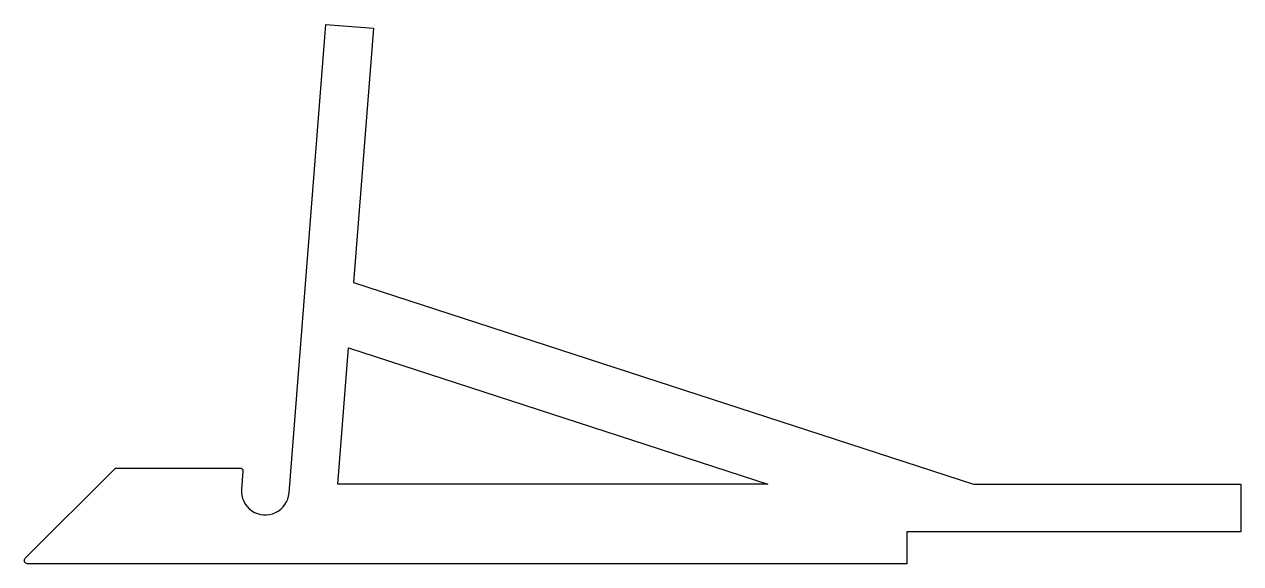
# Model space of a CAD drawing. Extents: x 741.8 to 818.3, y 504.1 to 538.
import ezdxf

# ---------------------------------------------------------------- set-up
doc = ezdxf.new("R2010")
doc.units = 0
doc.layers.get('0').update_dxf_attribs({"linetype": 'CONTINUOUS'})

msp = doc.modelspace()

# ---------------------------------------------------------------- linework, layer by layer
msp.add_lwpolyline([(760.725, 538.028), (763.716, 537.793), (762.457, 521.793), (801.45, 509.123), (818.25, 509.123), (818.25, 506.123), (797.25, 506.123), (797.25, 504.123), (741.953, 504.123, -0.668179), (741.812, 504.465), (747.481, 510.134), (755.3, 510.134, -0.437409), (755.499, 509.918), (755.412, 508.805, 1), (758.402, 508.57), (760.725, 538.028)], format="xyb", close=True)
msp.add_lwpolyline([(788.506, 509.123), (761.46, 509.123), (762.134, 517.692)], close=True)

doc.saveas('drawing.dxf')
